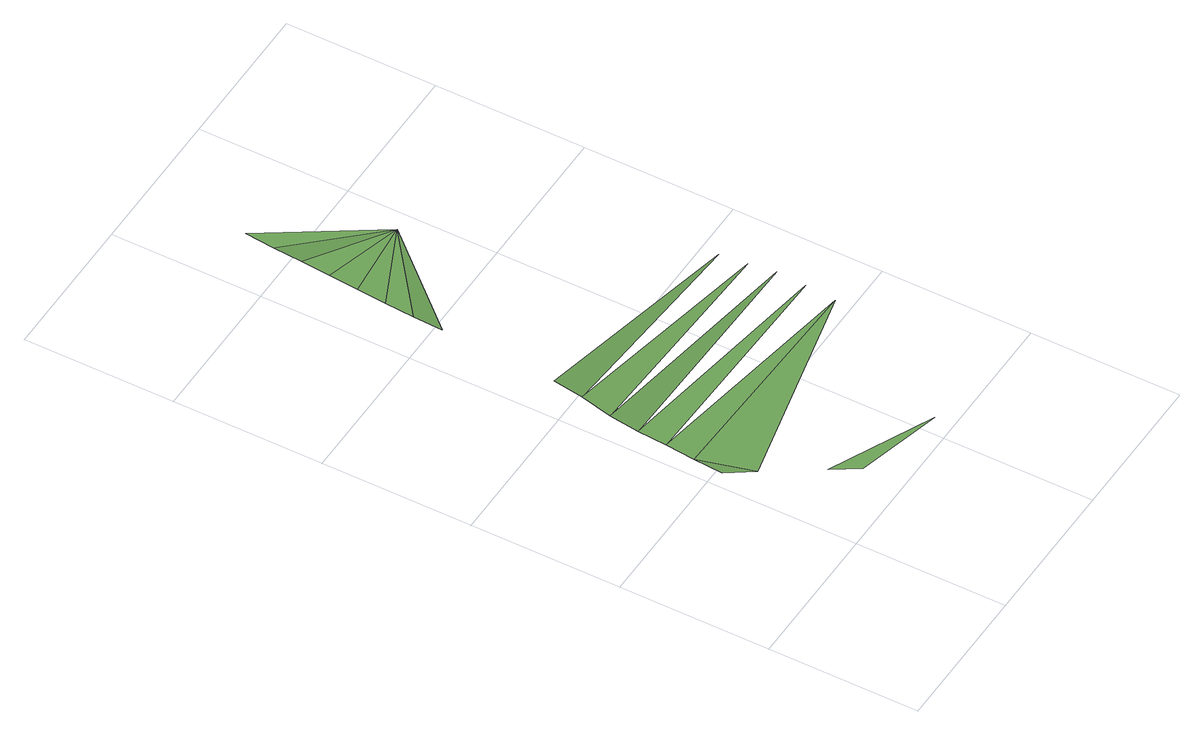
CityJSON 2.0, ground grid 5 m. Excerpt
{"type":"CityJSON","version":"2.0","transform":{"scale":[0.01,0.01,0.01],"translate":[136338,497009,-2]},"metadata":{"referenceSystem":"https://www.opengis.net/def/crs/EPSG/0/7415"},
"CityObjects":{
"plantcover1":{"type":"PlantCover","attributes":{"3df_class":"Forest","bgt_fysiekvoorkomen":"loofbos","bgt_status":"bestaand","identificatienamespace":"NL.IMGeo","begroeidterreindeeloptalud":"false","relatievehoogteligging":0,"aantal_punten":0},"geometry":[{"type":"MultiSurface","lod":"1","boundaries":[[[0,1,2]],[[3,4,5]],[[0,2,6]],[[7,0,6]],[[8,7,9]],[[10,8,11]],[[12,10,13]],[[14,15,12]],[[16,17,18]],[[16,19,17]],[[19,16,20]],[[16,21,20]],[[16,22,21]],[[23,22,16]],[[24,23,16]]]}]}
},
"vertices":[
[23,557,128],[14,457,130],[67,370,135],[174,196,140],[227,109,141],[514,38,138],[800,540,116],[33,657,128],[42,756,124],[805,641,122],[52,856,129],[810,742,122],[61,956,149],[816,843,98],[821,944,83],[71,1055,155],[414,1784,110],[118,1554,124],[109,1454,129],[128,1654,120],[137,1753,119],[147,1853,118],[156,1953,117],[166,2052,114],[175,2152,115]
]}
